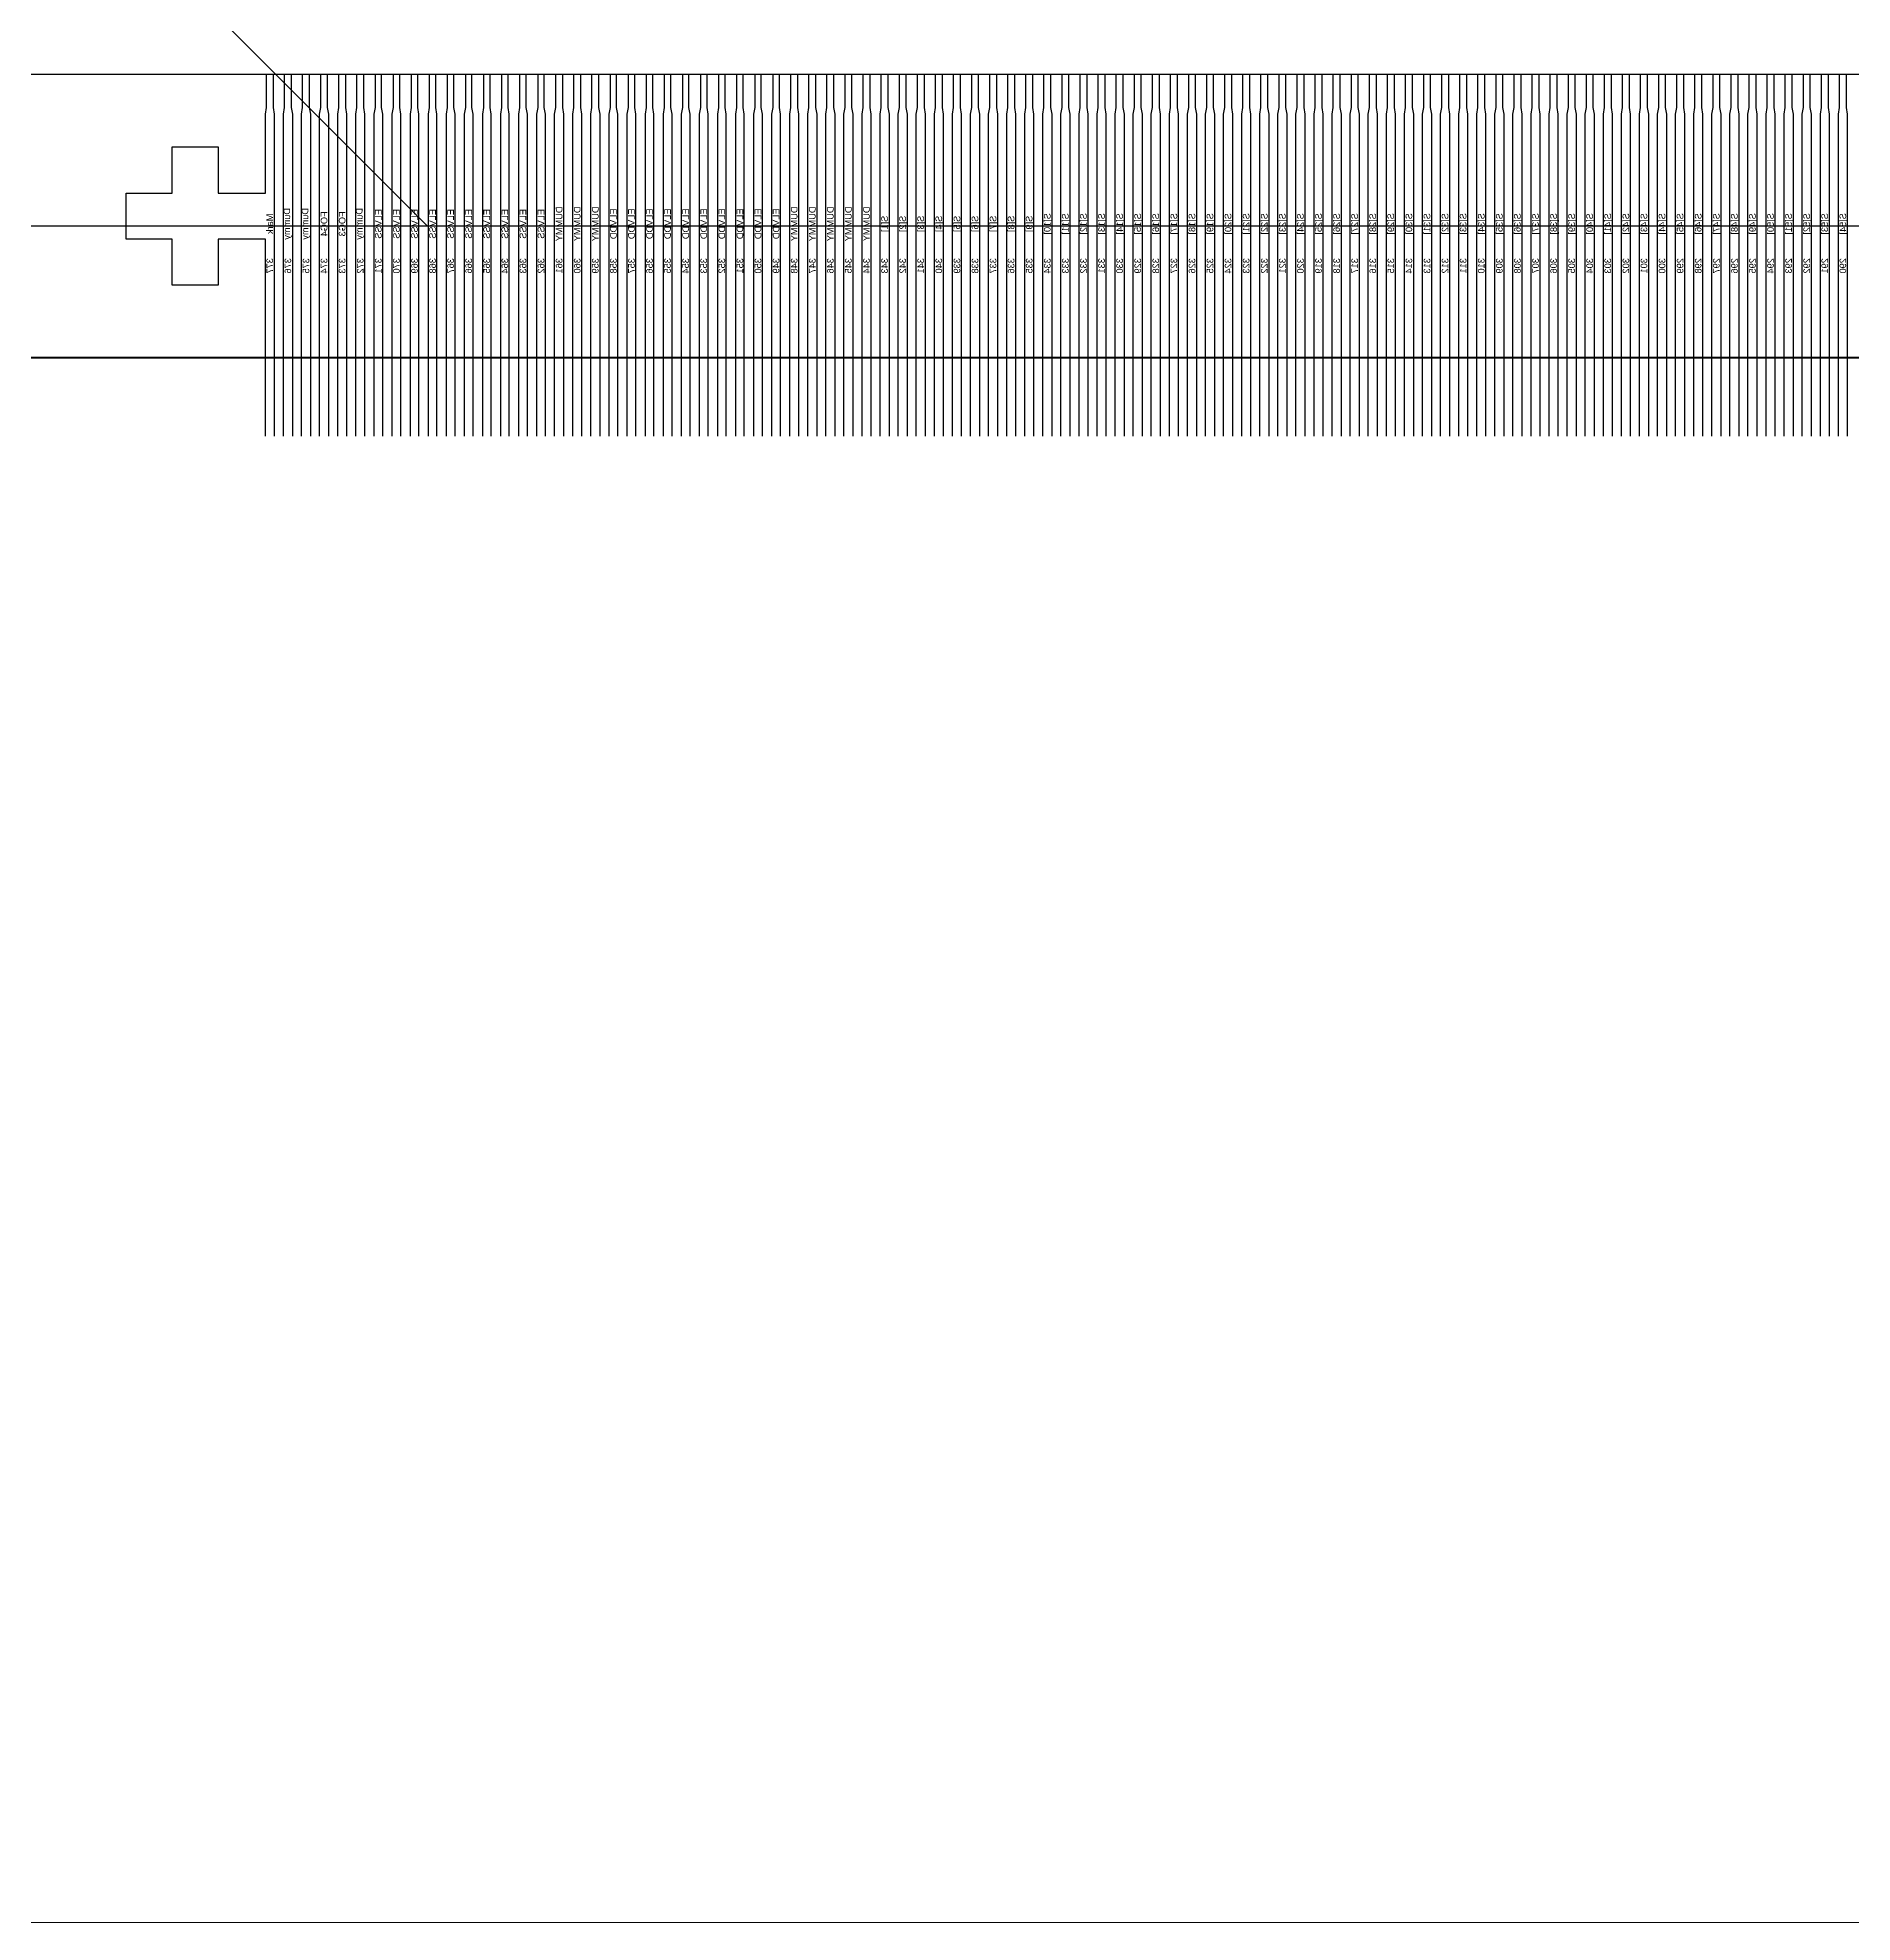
# Model space of a CAD drawing. Header units: millimetres. Extents: x 1773 to 2105, y 395 to 649.
# Drawn here: x 1946.105 to 1948.864, y 509.753 to 512.619 of the extents above; entities that cross this region are included whole.
import ezdxf
from ezdxf.enums import TextEntityAlignment as Align

# ---------------------------------------------------------------- set-up
doc = ezdxf.new("R2010")
doc.units = ezdxf.units.MM
for name, color, linetype in [('01 Copper', 3, 'Continuous'), ('06 Cutline', 4, 'Continuous'), ('13 OL no.', 190, 'Continuous'), ('14 OL name', 220, 'Continuous'), ('DST', 253, 'Continuous')]:
    doc.layers.add(name, color=color, linetype=linetype)
doc.layers.add('CG', color=3, linetype='Continuous', lineweight=20)
doc.layers.add('P_OLED.drawing', color=3, linetype='Continuous', lineweight=100)
doc.styles.add('MBC_Arial_Font', font='arial.ttf')

msp = doc.modelspace()

# ---------------------------------------------------------------- hatches: boundary and pattern name
at = {"layer": 'DST', "ltscale": 0.1}
h = msp.add_hatch(dxfattribs=at)
h.set_pattern_fill('ANSI37', color=256, style=0)
h.set_pattern_definition([(45, (59.7107, 15.058), (-2.245064, 2.245064), []), (135, (59.7107, 15.058), (-2.245064, -2.245064), [])])
h.paths.add_polyline_path([(1965.3206, 553.0235), (1937.9322, 553.0235), (1937.7377, 553.0216), (1937.548, 553.0158), (1937.3623, 553.0063), (1937.1803, 552.993), (1937.0021, 552.9761), (1936.8277, 552.9555), (1936.6569, 552.9314), (1936.4896, 552.9038), (1936.3259, 552.8728), (1936.1657, 552.8384), (1936.009, 552.8007), (1935.8555, 552.7597), (1935.7054, 552.7154), (1935.5585, 552.6681), (1935.4148, 552.6175), (1935.2742, 552.564), (1935.1366, 552.5074), (1935.0021, 552.4478), (1934.8704, 552.3854), (1934.7416, 552.32), (1934.6156, 552.2518), (1934.4924, 552.1809), (1934.3718, 552.1072), (1934.2538, 552.0308), (1934.1384, 551.9517), (1934.0255, 551.87), (1933.915, 551.7857), (1933.807, 551.6989), (1933.7012, 551.6096), (1933.5977, 551.5179), (1933.4965, 551.4237), (1933.3974, 551.3272), (1933.3004, 551.2282), (1933.2057, 551.127), (1933.1133, 551.0235), (1933.0234, 550.9176), (1932.9359, 550.8094), (1932.8509, 550.6987), (1932.7685, 550.5856), (1932.6886, 550.4699), (1932.6114, 550.3516), (1932.5369, 550.2307), (1932.4651, 550.1072), (1932.3961, 549.9808), (1932.3299, 549.8517), (1932.2666, 549.7197), (1932.2062, 549.5848), (1932.1488, 549.447), (1932.0944, 549.3061), (1932.0431, 549.1622), (1931.995, 549.0151), (1931.95, 548.8648), (1931.9083, 548.7113), (1931.8699, 548.5545), (1931.8349, 548.3944), (1931.8033, 548.2308), (1931.7752, 548.0638), (1931.7506, 547.8932), (1931.7297, 547.7192), (1931.7124, 547.5415), (1931.6989, 547.3601), (1931.6891, 547.175), (1931.6832, 546.9862), (1931.6812, 546.7925), (1931.6812, 518.2049), (1931.6832, 518.0573), (1931.6892, 517.9139), (1931.6989, 517.7733), (1931.7123, 517.6355), (1931.7293, 517.5005), (1931.7499, 517.3681), (1931.7738, 517.2382), (1931.801, 517.111), (1931.8315, 516.9862), (1931.865, 516.8638), (1931.9015, 516.7437), (1931.941, 516.6259), (1931.9833, 516.5104), (1932.0283, 516.397), (1932.0759, 516.2857), (1932.1261, 516.1765), (1932.1788, 516.0693), (1932.2338, 515.9641), (1932.2911, 515.8607), (1932.3506, 515.7592), (1932.4122, 515.6595), (1932.4758, 515.5615), (1932.5413, 515.4653), (1932.6087, 515.3707), (1932.6778, 515.2778), (1932.7485, 515.1864), (1932.8208, 515.0965), (1932.8945, 515.0082), (1932.9696, 514.9213), (1933.046, 514.8358), (1933.1235, 514.7516), (1933.2017, 514.6692), (1933.3418, 514.5273), (1933.4842, 514.3901), (1933.6294, 514.2573), (1933.7774, 514.1288), (1933.9285, 514.0048), (1934.0827, 513.8851), (1934.2402, 513.7699), (1934.4011, 513.659), (1934.5656, 513.5525), (1934.7337, 513.4503), (1934.9056, 513.3525), (1935.0814, 513.2591), (1935.2613, 513.1701), (1935.4455, 513.0855), (1935.6339, 513.0053), (1935.8269, 512.9295), (1936.0245, 512.8582), (1936.2269, 512.7913), (1936.4341, 512.7288), (1936.6464, 512.6708), (1936.8638, 512.6174), (1937.0865, 512.5684), (1937.3146, 512.5241), (1937.5482, 512.4842), (1937.7875, 512.449), (1938.0326, 512.4184), (1938.2836, 512.3925), (1938.5406, 512.3712), (1938.8038, 512.3546), (1939.0732, 512.3427), (1939.349, 512.3355), (1939.6321, 512.3331), (1963.6208, 512.3331), (1963.9039, 512.3355), (1964.1797, 512.3427), (1964.4491, 512.3546), (1964.7122, 512.3712), (1964.9692, 512.3925), (1965.2202, 512.4184), (1965.4653, 512.449), (1965.7046, 512.4842), (1965.9383, 512.5241), (1966.1664, 512.5684), (1966.3891, 512.6174), (1966.6065, 512.6708), (1966.8188, 512.7288), (1967.026, 512.7913), (1967.2284, 512.8582), (1967.426, 512.9295), (1967.6189, 513.0053), (1967.8074, 513.0855), (1967.9915, 513.1701), (1968.1714, 513.2591), (1968.3473, 513.3525), (1968.5192, 513.4503), (1968.6873, 513.5525), (1968.8517, 513.659), (1969.0126, 513.7699), (1969.1701, 513.8851), (1969.3243, 514.0048), (1969.4754, 514.1288), (1969.6235, 514.2573), (1969.7687, 514.3901), (1969.911, 514.5273), (1970.0511, 514.6692), (1970.1293, 514.7516), (1970.2069, 514.8358), (1970.2832, 514.9213), (1970.3583, 515.0082), (1970.4321, 515.0965), (1970.5043, 515.1864), (1970.5751, 515.2778), (1970.6442, 515.3707), (1970.7115, 515.4653), (1970.777, 515.5615), (1970.8407, 515.6595), (1970.9023, 515.7592), (1970.9618, 515.8607), (1971.0191, 515.9641), (1971.0741, 516.0693), (1971.1267, 516.1765), (1971.1769, 516.2857), (1971.2246, 516.397), (1971.2696, 516.5104), (1971.3119, 516.6259), (1971.3513, 516.7437), (1971.3879, 516.8638), (1971.4214, 516.9862), (1971.4518, 517.111), (1971.4791, 517.2382), (1971.503, 517.3681), (1971.5235, 517.5005), (1971.5406, 517.6355), (1971.554, 517.7733), (1971.5637, 517.9139), (1971.5696, 518.0573), (1971.5716, 518.2049), (1971.5716, 546.7925), (1971.5696, 546.9862), (1971.5637, 547.175), (1971.554, 547.3601), (1971.5404, 547.5415), (1971.5232, 547.7192), (1971.5022, 547.8932), (1971.4777, 548.0638), (1971.4496, 548.2308), (1971.418, 548.3944), (1971.3829, 548.5545), (1971.3446, 548.7113), (1971.3029, 548.8648), (1971.2579, 549.0151), (1971.2098, 549.1622), (1971.1585, 549.3061), (1971.1041, 549.447), (1971.0467, 549.5848), (1970.9863, 549.7197), (1970.923, 549.8517), (1970.8568, 549.9808), (1970.7878, 550.1072), (1970.716, 550.2307), (1970.6414, 550.3516), (1970.5642, 550.4699), (1970.4844, 550.5856), (1970.4019, 550.6987), (1970.317, 550.8094), (1970.2295, 550.9176), (1970.1395, 551.0235), (1970.0472, 551.127), (1969.9525, 551.2282), (1969.8555, 551.3272), (1969.7564, 551.4237), (1969.6552, 551.5179), (1969.5517, 551.6096), (1969.4459, 551.6989), (1969.3378, 551.7857), (1969.2274, 551.87), (1969.1144, 551.9517), (1968.999, 552.0308), (1968.8811, 552.1072), (1968.7605, 552.1809), (1968.6372, 552.2518), (1968.5112, 552.32), (1968.3825, 552.3854), (1968.2508, 552.4478), (1968.1162, 552.5074), (1967.9787, 552.564), (1967.8381, 552.6175), (1967.6944, 552.6681), (1967.5475, 552.7154), (1967.3973, 552.7597), (1967.2439, 552.8007), (1967.0871, 552.8384), (1966.9269, 552.8728), (1966.7632, 552.9038), (1966.596, 552.9314), (1966.4252, 552.9555), (1966.2507, 552.9761), (1966.0726, 552.993), (1965.8906, 553.0063), (1965.7048, 553.0158), (1965.5152, 553.0216)])

# ---------------------------------------------------------------- linework, layer by layer
at = {"layer": '01 Copper', "color": 1}
for points in [[(1946.4515, 512.0131), (1946.4515, 512.3131), (1946.3797, 512.3131), (1946.3797, 512.2431), (1946.3097, 512.2431), (1946.3097, 512.3131), (1946.2397, 512.3131), (1946.2397, 512.3831), (1946.3097, 512.3831), (1946.3097, 512.4531), (1946.3797, 512.4531), (1946.3797, 512.3831), (1946.4515, 512.3831), (1946.4515, 512.5031), (1946.4532, 512.5131), (1946.4532, 512.5631)], [(1946.4632, 512.5631), (1946.4632, 512.5131), (1946.465, 512.5031), (1946.465, 512.0131)], [(1946.479, 512.0131), (1946.479, 512.5031), (1946.4807, 512.5131), (1946.4807, 512.5631)], [(1946.4907, 512.5631), (1946.4907, 512.5131), (1946.4925, 512.5031), (1946.4925, 512.0131)], [(1946.5065, 512.0131), (1946.5065, 512.5031), (1946.5082, 512.5131), (1946.5082, 512.5631)], [(1946.5182, 512.5631), (1946.5182, 512.5131), (1946.52, 512.5031), (1946.52, 512.0131)], [(1946.5889, 512.0131), (1946.5889, 512.5031), (1946.5907, 512.5131), (1946.5907, 512.5631)], [(1946.6007, 512.5631), (1946.6007, 512.5131), (1946.6024, 512.5031), (1946.6024, 512.0131)], [(1946.8913, 512.0131), (1946.8913, 512.5031), (1946.8931, 512.5131), (1946.8931, 512.5631)], [(1946.9031, 512.5631), (1946.9031, 512.5131), (1946.9048, 512.5031), (1946.9048, 512.0131)], [(1946.9188, 512.0131), (1946.9188, 512.5031), (1946.9206, 512.5131), (1946.9206, 512.5631)], [(1946.9306, 512.5631), (1946.9306, 512.5131), (1946.9323, 512.5031), (1946.9323, 512.0131)], [(1946.9463, 512.0131), (1946.9463, 512.5031), (1946.9481, 512.5131), (1946.9481, 512.5631)], [(1946.9581, 512.5631), (1946.9581, 512.5131), (1946.9598, 512.5031), (1946.9598, 512.0131)], [(1947.2487, 512.0131), (1947.2487, 512.5031), (1947.2505, 512.5131), (1947.2505, 512.5631)], [(1947.2605, 512.5631), (1947.2605, 512.5131), (1947.2622, 512.5031), (1947.2622, 512.0131)], [(1947.2762, 512.0131), (1947.2762, 512.5031), (1947.278, 512.5131), (1947.278, 512.5631)], [(1947.288, 512.5631), (1947.288, 512.5131), (1947.2897, 512.5031), (1947.2897, 512.0131)], [(1947.3037, 512.0131), (1947.3037, 512.5031), (1947.3054, 512.5131), (1947.3054, 512.5631)], [(1947.3154, 512.5631), (1947.3154, 512.5131), (1947.3172, 512.5031), (1947.3172, 512.0131)], [(1947.3312, 512.0131), (1947.3312, 512.5031), (1947.3329, 512.5131), (1947.3329, 512.5631)], [(1947.3429, 512.5631), (1947.3429, 512.5131), (1947.3447, 512.5031), (1947.3447, 512.0131)], [(1947.3587, 512.0131), (1947.3587, 512.5031), (1947.3604, 512.5131), (1947.3604, 512.5631)], [(1947.3704, 512.5631), (1947.3704, 512.5131), (1947.3722, 512.5031), (1947.3722, 512.0131)]]:
    msp.add_lwpolyline(points, dxfattribs=at)
at = {"layer": '01 Copper', "color": 4}
for points in [[(1946.534, 512.0131), (1946.534, 512.5031), (1946.5357, 512.5131), (1946.5357, 512.5631)], [(1946.5457, 512.5631), (1946.5457, 512.5131), (1946.5475, 512.5031), (1946.5475, 512.0131)], [(1946.6182, 512.5631), (1946.6182, 512.5131), (1946.6164, 512.5031), (1946.6164, 512.0131)], [(1946.6299, 512.0131), (1946.6299, 512.5031), (1946.6282, 512.5131), (1946.6282, 512.5631)], [(1946.6457, 512.5631), (1946.6457, 512.5131), (1946.6439, 512.5031), (1946.6439, 512.0131)], [(1946.6574, 512.0131), (1946.6574, 512.5031), (1946.6557, 512.5131), (1946.6557, 512.5631)], [(1946.6732, 512.5631), (1946.6732, 512.5131), (1946.6714, 512.5031), (1946.6714, 512.0131)], [(1946.6849, 512.0131), (1946.6849, 512.5031), (1946.6832, 512.5131), (1946.6832, 512.5631)], [(1946.7007, 512.5631), (1946.7007, 512.5131), (1946.6989, 512.5031), (1946.6989, 512.0131)], [(1946.7124, 512.0131), (1946.7124, 512.5031), (1946.7107, 512.5131), (1946.7107, 512.5631)], [(1946.7281, 512.5631), (1946.7281, 512.5131), (1946.7264, 512.5031), (1946.7264, 512.0131)], [(1946.7399, 512.0131), (1946.7399, 512.5031), (1946.7381, 512.5131), (1946.7381, 512.5631)], [(1946.7556, 512.5631), (1946.7556, 512.5131), (1946.7539, 512.5031), (1946.7539, 512.0131)], [(1946.7674, 512.0131), (1946.7674, 512.5031), (1946.7656, 512.5131), (1946.7656, 512.5631)], [(1946.7831, 512.5631), (1946.7831, 512.5131), (1946.7814, 512.5031), (1946.7814, 512.0131)], [(1946.7949, 512.0131), (1946.7949, 512.5031), (1946.7931, 512.5131), (1946.7931, 512.5631)], [(1946.8106, 512.5631), (1946.8106, 512.5131), (1946.8089, 512.5031), (1946.8089, 512.0131)], [(1946.8224, 512.0131), (1946.8224, 512.5031), (1946.8206, 512.5131), (1946.8206, 512.5631)], [(1946.8381, 512.5631), (1946.8381, 512.5131), (1946.8364, 512.5031), (1946.8364, 512.0131)], [(1946.8499, 512.0131), (1946.8499, 512.5031), (1946.8481, 512.5131), (1946.8481, 512.5631)], [(1946.8656, 512.5631), (1946.8656, 512.5131), (1946.8638, 512.5031), (1946.8638, 512.0131)], [(1946.8773, 512.0131), (1946.8773, 512.5031), (1946.8756, 512.5131), (1946.8756, 512.5631)], [(1946.9756, 512.5631), (1946.9756, 512.5131), (1946.9738, 512.5031), (1946.9738, 512.0131)], [(1946.9873, 512.0131), (1946.9873, 512.5031), (1946.9856, 512.5131), (1946.9856, 512.5631)], [(1947.0031, 512.5631), (1947.0031, 512.5131), (1947.0013, 512.5031), (1947.0013, 512.0131)], [(1947.0148, 512.0131), (1947.0148, 512.5031), (1947.0131, 512.5131), (1947.0131, 512.5631)], [(1947.0305, 512.5631), (1947.0305, 512.5131), (1947.0288, 512.5031), (1947.0288, 512.0131)], [(1947.0423, 512.0131), (1947.0423, 512.5031), (1947.0405, 512.5131), (1947.0405, 512.5631)], [(1947.058, 512.5631), (1947.058, 512.5131), (1947.0563, 512.5031), (1947.0563, 512.0131)], [(1947.0698, 512.0131), (1947.0698, 512.5031), (1947.068, 512.5131), (1947.068, 512.5631)], [(1947.0855, 512.5631), (1947.0855, 512.5131), (1947.0838, 512.5031), (1947.0838, 512.0131)], [(1947.0973, 512.0131), (1947.0973, 512.5031), (1947.0955, 512.5131), (1947.0955, 512.5631)], [(1947.113, 512.5631), (1947.113, 512.5131), (1947.1113, 512.5031), (1947.1113, 512.0131)], [(1947.1248, 512.0131), (1947.1248, 512.5031), (1947.123, 512.5131), (1947.123, 512.5631)], [(1947.1405, 512.5631), (1947.1405, 512.5131), (1947.1388, 512.5031), (1947.1388, 512.0131)], [(1947.1523, 512.0131), (1947.1523, 512.5031), (1947.1505, 512.5131), (1947.1505, 512.5631)], [(1947.168, 512.5631), (1947.168, 512.5131), (1947.1662, 512.5031), (1947.1662, 512.0131)], [(1947.1797, 512.0131), (1947.1797, 512.5031), (1947.178, 512.5131), (1947.178, 512.5631)], [(1947.1955, 512.5631), (1947.1955, 512.5131), (1947.1937, 512.5031), (1947.1937, 512.0131)], [(1947.2072, 512.0131), (1947.2072, 512.5031), (1947.2055, 512.5131), (1947.2055, 512.5631)], [(1947.223, 512.5631), (1947.223, 512.5131), (1947.2212, 512.5031), (1947.2212, 512.0131)], [(1947.2347, 512.0131), (1947.2347, 512.5031), (1947.233, 512.5131), (1947.233, 512.5631)]]:
    msp.add_lwpolyline(points, dxfattribs=at)
at = {"layer": '01 Copper', "color": 141, "true_color": 0xadddf7}
for points in [[(1946.5615, 512.0131), (1946.5615, 512.5031), (1946.5632, 512.5131), (1946.5632, 512.5631)], [(1946.5732, 512.5631), (1946.5732, 512.5131), (1946.575, 512.5031), (1946.575, 512.0131)]]:
    msp.add_lwpolyline(points, dxfattribs=at)
at = {"layer": '01 Copper'}
for points in [[(1947.3862, 512.0131), (1947.3862, 512.5031), (1947.3879, 512.5131), (1947.3879, 512.5631)], [(1947.3979, 512.5631), (1947.3979, 512.5131), (1947.3997, 512.5031), (1947.3997, 512.0131)], [(1947.4137, 512.0131), (1947.4137, 512.5031), (1947.4154, 512.5131), (1947.4154, 512.5631)], [(1947.4254, 512.5631), (1947.4254, 512.5131), (1947.4272, 512.5031), (1947.4272, 512.0131)], [(1947.4411, 512.0131), (1947.4411, 512.5031), (1947.4429, 512.5131), (1947.4429, 512.5631)], [(1947.4529, 512.5631), (1947.4529, 512.5131), (1947.4546, 512.5031), (1947.4546, 512.0131)], [(1947.4686, 512.0131), (1947.4686, 512.5031), (1947.4704, 512.5131), (1947.4704, 512.5631)], [(1947.4804, 512.5631), (1947.4804, 512.5131), (1947.4821, 512.5031), (1947.4821, 512.0131)], [(1947.4961, 512.0131), (1947.4961, 512.5031), (1947.4979, 512.5131), (1947.4979, 512.5631)], [(1947.5079, 512.5631), (1947.5079, 512.5131), (1947.5096, 512.5031), (1947.5096, 512.0131)], [(1947.5236, 512.0131), (1947.5236, 512.5031), (1947.5254, 512.5131), (1947.5254, 512.5631)], [(1947.5354, 512.5631), (1947.5354, 512.5131), (1947.5371, 512.5031), (1947.5371, 512.0131)], [(1947.5511, 512.0131), (1947.5511, 512.5031), (1947.5529, 512.5131), (1947.5529, 512.5631)], [(1947.5629, 512.5631), (1947.5629, 512.5131), (1947.5646, 512.5031), (1947.5646, 512.0131)], [(1947.5786, 512.0131), (1947.5786, 512.5031), (1947.5803, 512.5131), (1947.5803, 512.5631)], [(1947.5903, 512.5631), (1947.5903, 512.5131), (1947.5921, 512.5031), (1947.5921, 512.0131)], [(1947.6061, 512.0131), (1947.6061, 512.5031), (1947.6078, 512.5131), (1947.6078, 512.5631)], [(1947.6178, 512.5631), (1947.6178, 512.5131), (1947.6196, 512.5031), (1947.6196, 512.0131)], [(1947.6336, 512.0131), (1947.6336, 512.5031), (1947.6353, 512.5131), (1947.6353, 512.5631)], [(1947.6453, 512.5631), (1947.6453, 512.5131), (1947.6471, 512.5031), (1947.6471, 512.0131)], [(1947.6611, 512.0131), (1947.6611, 512.5031), (1947.6628, 512.5131), (1947.6628, 512.5631)], [(1947.6728, 512.5631), (1947.6728, 512.5131), (1947.6746, 512.5031), (1947.6746, 512.0131)], [(1947.6886, 512.0131), (1947.6886, 512.5031), (1947.6903, 512.5131), (1947.6903, 512.5631)], [(1947.7003, 512.5631), (1947.7003, 512.5131), (1947.7021, 512.5031), (1947.7021, 512.0131)], [(1947.7161, 512.0131), (1947.7161, 512.5031), (1947.7178, 512.5131), (1947.7178, 512.5631)], [(1947.7278, 512.5631), (1947.7278, 512.5131), (1947.7296, 512.5031), (1947.7296, 512.0131)], [(1947.7435, 512.0131), (1947.7435, 512.5031), (1947.7453, 512.5131), (1947.7453, 512.5631)], [(1947.7553, 512.5631), (1947.7553, 512.5131), (1947.757, 512.5031), (1947.757, 512.0131)], [(1947.771, 512.0131), (1947.771, 512.5031), (1947.7728, 512.5131), (1947.7728, 512.5631)], [(1947.7828, 512.5631), (1947.7828, 512.5131), (1947.7845, 512.5031), (1947.7845, 512.0131)], [(1947.7985, 512.0131), (1947.7985, 512.5031), (1947.8003, 512.5131), (1947.8003, 512.5631)], [(1947.8103, 512.5631), (1947.8103, 512.5131), (1947.812, 512.5031), (1947.812, 512.0131)], [(1947.826, 512.0131), (1947.826, 512.5031), (1947.8278, 512.5131), (1947.8278, 512.5631)], [(1947.8378, 512.5631), (1947.8378, 512.5131), (1947.8395, 512.5031), (1947.8395, 512.0131)], [(1947.8535, 512.0131), (1947.8535, 512.5031), (1947.8553, 512.5131), (1947.8553, 512.5631)], [(1947.8653, 512.5631), (1947.8653, 512.5131), (1947.867, 512.5031), (1947.867, 512.0131)], [(1947.881, 512.0131), (1947.881, 512.5031), (1947.8827, 512.5131), (1947.8827, 512.5631)], [(1947.8927, 512.5631), (1947.8927, 512.5131), (1947.8945, 512.5031), (1947.8945, 512.0131)], [(1947.9085, 512.0131), (1947.9085, 512.5031), (1947.9102, 512.5131), (1947.9102, 512.5631)], [(1947.9202, 512.5631), (1947.9202, 512.5131), (1947.922, 512.5031), (1947.922, 512.0131)], [(1947.936, 512.0131), (1947.936, 512.5031), (1947.9377, 512.5131), (1947.9377, 512.5631)], [(1947.9477, 512.5631), (1947.9477, 512.5131), (1947.9495, 512.5031), (1947.9495, 512.0131)], [(1947.9635, 512.0131), (1947.9635, 512.5031), (1947.9652, 512.5131), (1947.9652, 512.5631)], [(1947.9752, 512.5631), (1947.9752, 512.5131), (1947.977, 512.5031), (1947.977, 512.0131)], [(1947.991, 512.0131), (1947.991, 512.5031), (1947.9927, 512.5131), (1947.9927, 512.5631)], [(1948.0027, 512.5631), (1948.0027, 512.5131), (1948.0045, 512.5031), (1948.0045, 512.0131)], [(1948.0184, 512.0131), (1948.0184, 512.5031), (1948.0202, 512.5131), (1948.0202, 512.5631)], [(1948.0302, 512.5631), (1948.0302, 512.5131), (1948.0319, 512.5031), (1948.0319, 512.0131)], [(1948.0459, 512.0131), (1948.0459, 512.5031), (1948.0477, 512.5131), (1948.0477, 512.5631)], [(1948.0577, 512.5631), (1948.0577, 512.5131), (1948.0594, 512.5031), (1948.0594, 512.0131)], [(1948.0734, 512.0131), (1948.0734, 512.5031), (1948.0752, 512.5131), (1948.0752, 512.5631)], [(1948.0852, 512.5631), (1948.0852, 512.5131), (1948.0869, 512.5031), (1948.0869, 512.0131)], [(1948.1009, 512.0131), (1948.1009, 512.5031), (1948.1027, 512.5131), (1948.1027, 512.5631)], [(1948.1127, 512.5631), (1948.1127, 512.5131), (1948.1144, 512.5031), (1948.1144, 512.0131)], [(1948.1284, 512.0131), (1948.1284, 512.5031), (1948.1302, 512.5131), (1948.1302, 512.5631)], [(1948.1402, 512.5631), (1948.1402, 512.5131), (1948.1419, 512.5031), (1948.1419, 512.0131)], [(1948.1559, 512.0131), (1948.1559, 512.5031), (1948.1576, 512.5131), (1948.1576, 512.5631)], [(1948.1676, 512.5631), (1948.1676, 512.5131), (1948.1694, 512.5031), (1948.1694, 512.0131)], [(1948.1834, 512.0131), (1948.1834, 512.5031), (1948.1851, 512.5131), (1948.1851, 512.5631)], [(1948.1951, 512.5631), (1948.1951, 512.5131), (1948.1969, 512.5031), (1948.1969, 512.0131)], [(1948.2109, 512.0131), (1948.2109, 512.5031), (1948.2126, 512.5131), (1948.2126, 512.5631)], [(1948.2226, 512.5631), (1948.2226, 512.5131), (1948.2244, 512.5031), (1948.2244, 512.0131)], [(1948.2384, 512.0131), (1948.2384, 512.5031), (1948.2401, 512.5131), (1948.2401, 512.5631)], [(1948.2501, 512.5631), (1948.2501, 512.5131), (1948.2519, 512.5031), (1948.2519, 512.0131)], [(1948.2659, 512.0131), (1948.2659, 512.5031), (1948.2676, 512.5131), (1948.2676, 512.5631)], [(1948.2776, 512.5631), (1948.2776, 512.5131), (1948.2794, 512.5031), (1948.2794, 512.0131)], [(1948.2933, 512.0131), (1948.2933, 512.5031), (1948.2951, 512.5131), (1948.2951, 512.5631)], [(1948.3051, 512.5631), (1948.3051, 512.5131), (1948.3068, 512.5031), (1948.3068, 512.0131)], [(1948.3208, 512.0131), (1948.3208, 512.5031), (1948.3226, 512.5131), (1948.3226, 512.5631)], [(1948.3326, 512.5631), (1948.3326, 512.5131), (1948.3343, 512.5031), (1948.3343, 512.0131)], [(1948.3483, 512.0131), (1948.3483, 512.5031), (1948.3501, 512.5131), (1948.3501, 512.5631)], [(1948.3601, 512.5631), (1948.3601, 512.5131), (1948.3618, 512.5031), (1948.3618, 512.0131)], [(1948.3758, 512.0131), (1948.3758, 512.5031), (1948.3776, 512.5131), (1948.3776, 512.5631)], [(1948.3876, 512.5631), (1948.3876, 512.5131), (1948.3893, 512.5031), (1948.3893, 512.0131)], [(1948.4033, 512.0131), (1948.4033, 512.5031), (1948.4051, 512.5131), (1948.4051, 512.5631)], [(1948.4151, 512.5631), (1948.4151, 512.5131), (1948.4168, 512.5031), (1948.4168, 512.0131)], [(1948.4308, 512.0131), (1948.4308, 512.5031), (1948.4326, 512.5131), (1948.4326, 512.5631)], [(1948.4426, 512.5631), (1948.4426, 512.5131), (1948.4443, 512.5031), (1948.4443, 512.0131)], [(1948.4583, 512.0131), (1948.4583, 512.5031), (1948.46, 512.5131), (1948.46, 512.5631)], [(1948.47, 512.5631), (1948.47, 512.5131), (1948.4718, 512.5031), (1948.4718, 512.0131)], [(1948.4858, 512.0131), (1948.4858, 512.5031), (1948.4875, 512.5131), (1948.4875, 512.5631)], [(1948.4975, 512.5631), (1948.4975, 512.5131), (1948.4993, 512.5031), (1948.4993, 512.0131)], [(1948.5133, 512.0131), (1948.5133, 512.5031), (1948.515, 512.5131), (1948.515, 512.5631)], [(1948.525, 512.5631), (1948.525, 512.5131), (1948.5268, 512.5031), (1948.5268, 512.0131)], [(1948.5408, 512.0131), (1948.5408, 512.5031), (1948.5425, 512.5131), (1948.5425, 512.5631)], [(1948.5525, 512.5631), (1948.5525, 512.5131), (1948.5543, 512.5031), (1948.5543, 512.0131)], [(1948.5683, 512.0131), (1948.5683, 512.5031), (1948.57, 512.5131), (1948.57, 512.5631)], [(1948.58, 512.5631), (1948.58, 512.5131), (1948.5818, 512.5031), (1948.5818, 512.0131)], [(1948.5957, 512.0131), (1948.5957, 512.5031), (1948.5975, 512.5131), (1948.5975, 512.5631)], [(1948.6075, 512.5631), (1948.6075, 512.5131), (1948.6092, 512.5031), (1948.6092, 512.0131)], [(1948.6232, 512.0131), (1948.6232, 512.5031), (1948.625, 512.5131), (1948.625, 512.5631)], [(1948.635, 512.5631), (1948.635, 512.5131), (1948.6367, 512.5031), (1948.6367, 512.0131)], [(1948.6507, 512.0131), (1948.6507, 512.5031), (1948.6525, 512.5131), (1948.6525, 512.5631)], [(1948.6625, 512.5631), (1948.6625, 512.5131), (1948.6642, 512.5031), (1948.6642, 512.0131)], [(1948.6782, 512.0131), (1948.6782, 512.5031), (1948.68, 512.5131), (1948.68, 512.5631)], [(1948.69, 512.5631), (1948.69, 512.5131), (1948.6917, 512.5031), (1948.6917, 512.0131)], [(1948.7057, 512.0131), (1948.7057, 512.5031), (1948.7075, 512.5131), (1948.7075, 512.5631)], [(1948.7175, 512.5631), (1948.7175, 512.5131), (1948.7192, 512.5031), (1948.7192, 512.0131)], [(1948.7332, 512.0131), (1948.7332, 512.5031), (1948.7349, 512.5131), (1948.7349, 512.5631)], [(1948.7449, 512.5631), (1948.7449, 512.5131), (1948.7467, 512.5031), (1948.7467, 512.0131)], [(1948.7607, 512.0131), (1948.7607, 512.5031), (1948.7624, 512.5131), (1948.7624, 512.5631)], [(1948.7724, 512.5631), (1948.7724, 512.5131), (1948.7742, 512.5031), (1948.7742, 512.0131)], [(1948.7882, 512.0131), (1948.7882, 512.5031), (1948.7899, 512.5131), (1948.7899, 512.5631)], [(1948.7999, 512.5631), (1948.7999, 512.5131), (1948.8017, 512.5031), (1948.8017, 512.0131)], [(1948.8157, 512.0131), (1948.8157, 512.5031), (1948.8174, 512.5131), (1948.8174, 512.5631)], [(1948.8274, 512.5631), (1948.8274, 512.5131), (1948.8292, 512.5031), (1948.8292, 512.0131)], [(1948.8432, 512.0131), (1948.8432, 512.5031), (1948.8449, 512.5131), (1948.8449, 512.5631)], [(1948.8549, 512.5631), (1948.8549, 512.5131), (1948.8567, 512.5031), (1948.8567, 512.0131)]]:
    msp.add_lwpolyline(points, dxfattribs=at)
at = {"layer": '06 Cutline', "color": 4, "linetype": 'Continuous'}
msp.add_lwpolyline([(1957.4264, 512.5631), (1945.8264, 512.5631), (1945.762, 512.5525), (1945.7075, 512.5239), (1945.6646, 512.4806), (1945.6367, 512.4265), (1945.6264, 512.3631), (1945.6264, 512.0461), (1945.6308, 512.0028), (1945.6439, 511.9625), (1945.6656, 511.9251), (1945.6894, 511.9002), (1945.718, 511.8795), (1945.7514, 511.8635), (1945.8047, 511.8341), (1945.8437, 511.7936), (1945.8679, 511.745), (1945.8764, 511.6888), (1945.8764, 510.8979)], dxfattribs=at)
at = {"layer": 'CG', "color": 3, "linetype": 'Continuous'}
msp.add_lwpolyline([(1973.6714, 517.7033, -0.414214), (1965.7214, 509.7533), (1937.5314, 509.7533, -0.414214), (1929.5814, 517.7033), (1929.5814, 547.1933, -0.414214), (1937.5314, 555.1433), (1965.7214, 555.1433, -0.414214), (1973.6714, 547.1933)], format="xyb", close=True, dxfattribs=at)
at = {"layer": 'DST', "ltscale": 0.1}
msp.add_lwpolyline([(1939.6321, 512.3331), (1963.6208, 512.3331)], dxfattribs=at)
at = {"layer": 'P_OLED.drawing', "color": 3, "linetype": 'Continuous', "lineweight": 100}
msp.add_lwpolyline([(1939.6312, 512.1331), (1963.6216, 512.1331)], dxfattribs=at)

# ---------------------------------------------------------------- texts
at = {"layer": '13 OL no.', "style": 'MBC_Arial_Font', "text_generation_flag": 4}
for s, p in [('377', (1946.4582, 512.2724)), ('376', (1946.4857, 512.2724)), ('375', (1946.5132, 512.2724)), ('374', (1946.5407, 512.2724)), ('373', (1946.5682, 512.2724)), ('372', (1946.5957, 512.2724)), ('371', (1946.6232, 512.2724)), ('370', (1946.6507, 512.2724)), ('369', (1946.6782, 512.2724)), ('368', (1946.7057, 512.2724)), ('367', (1946.7331, 512.2724)), ('366', (1946.7606, 512.2724)), ('365', (1946.7881, 512.2724)), ('364', (1946.8156, 512.2724)), ('363', (1946.8431, 512.2724)), ('362', (1946.8706, 512.2724)), ('361', (1946.8981, 512.2724)), ('360', (1946.9256, 512.2724)), ('359', (1946.9531, 512.2724)), ('358', (1946.9806, 512.2724)), ('357', (1947.0081, 512.2724)), ('356', (1947.0355, 512.2724)), ('355', (1947.063, 512.2724)), ('354', (1947.0905, 512.2724)), ('353', (1947.118, 512.2724)), ('352', (1947.1455, 512.2724)), ('351', (1947.173, 512.2724)), ('350', (1947.2005, 512.2724)), ('349', (1947.228, 512.2724)), ('348', (1947.2555, 512.2724)), ('347', (1947.283, 512.2724)), ('346', (1947.3104, 512.2724)), ('345', (1947.3379, 512.2724)), ('344', (1947.3654, 512.2724)), ('343', (1947.3929, 512.2724)), ('342', (1947.4204, 512.2724)), ('341', (1947.4479, 512.2724)), ('340', (1947.4754, 512.2724)), ('339', (1947.5029, 512.2724)), ('338', (1947.5304, 512.2724)), ('337', (1947.5579, 512.2724)), ('336', (1947.5853, 512.2724)), ('335', (1947.6128, 512.2724)), ('334', (1947.6403, 512.2724)), ('333', (1947.6678, 512.2724)), ('332', (1947.6953, 512.2724)), ('331', (1947.7228, 512.2724)), ('330', (1947.7503, 512.2724)), ('329', (1947.7778, 512.2724)), ('328', (1947.8053, 512.2724)), ('327', (1947.8328, 512.2724)), ('326', (1947.8603, 512.2724)), ('325', (1947.8877, 512.2724)), ('324', (1947.9152, 512.2724)), ('323', (1947.9427, 512.2724)), ('322', (1947.9702, 512.2724)), ('321', (1947.9977, 512.2724)), ('320', (1948.0252, 512.2724)), ('319', (1948.0527, 512.2724)), ('318', (1948.0802, 512.2724)), ('317', (1948.1077, 512.2724)), ('316', (1948.1352, 512.2724)), ('315', (1948.1626, 512.2724)), ('314', (1948.1901, 512.2724)), ('313', (1948.2176, 512.2724)), ('312', (1948.2451, 512.2724)), ('311', (1948.2726, 512.2724)), ('310', (1948.3001, 512.2724)), ('309', (1948.3276, 512.2724)), ('308', (1948.3551, 512.2724)), ('307', (1948.3826, 512.2724)), ('306', (1948.4101, 512.2724)), ('305', (1948.4376, 512.2724)), ('304', (1948.465, 512.2724)), ('303', (1948.4925, 512.2724)), ('302', (1948.52, 512.2724)), ('301', (1948.5475, 512.2724)), ('300', (1948.575, 512.2724)), ('299', (1948.6025, 512.2724)), ('298', (1948.63, 512.2724)), ('297', (1948.6575, 512.2724)), ('296', (1948.685, 512.2724)), ('295', (1948.7125, 512.2724)), ('294', (1948.7399, 512.2724)), ('293', (1948.7674, 512.2724)), ('292', (1948.7949, 512.2724)), ('291', (1948.8224, 512.2724)), ('290', (1948.8499, 512.2724))]:
    msp.add_text(s, height=0.01, rotation=270, dxfattribs=at).set_placement(p, align=Align.MIDDLE_CENTER)
at = {"layer": '13 OL no.', "color": 190, "style": 'MBC_Arial_Font', "text_generation_flag": 4}
for s, p in [('377', (1946.4582, 512.2724)), ('376', (1946.4857, 512.2724)), ('375', (1946.5132, 512.2724)), ('374', (1946.5407, 512.2724)), ('373', (1946.5682, 512.2724))]:
    msp.add_text(s, height=0.01, rotation=270, dxfattribs=at).set_placement(p, align=Align.MIDDLE_CENTER)
at = {"layer": '14 OL name', "style": 'MBC_Arial_Font', "text_generation_flag": 4}
for s, p in [('Mark', (1946.4582, 512.3362)), ('Dummy', (1946.4842, 512.3362)), ('Dummy', (1946.5117, 512.3362)), ('FOG4', (1946.5407, 512.3362)), ('FOG3', (1946.5682, 512.3362)), ('Dummy', (1946.5942, 512.3362)), ('ELVSS', (1946.6232, 512.3362)), ('ELVSS', (1946.6507, 512.3362)), ('ELVSS', (1946.6782, 512.3362)), ('ELVSS', (1946.7057, 512.3362)), ('ELVSS', (1946.7331, 512.3362)), ('ELVSS', (1946.7606, 512.3362)), ('ELVSS', (1946.7881, 512.3362)), ('ELVSS', (1946.8156, 512.3362)), ('ELVSS', (1946.8431, 512.3362)), ('ELVSS', (1946.8706, 512.3362)), ('DUMMY', (1946.8981, 512.3362)), ('DUMMY', (1946.9256, 512.3362)), ('DUMMY', (1946.9531, 512.3362)), ('ELVDD', (1946.9806, 512.3362)), ('ELVDD', (1947.0081, 512.3362)), ('ELVDD', (1947.0355, 512.3362)), ('ELVDD', (1947.063, 512.3362)), ('ELVDD', (1947.0905, 512.3362)), ('ELVDD', (1947.118, 512.3362)), ('ELVDD', (1947.1455, 512.3362)), ('ELVDD', (1947.173, 512.3362)), ('ELVDD', (1947.2005, 512.3362)), ('ELVDD', (1947.228, 512.3362)), ('DUMMY', (1947.2555, 512.3362)), ('DUMMY', (1947.283, 512.3362)), ('DUMMY', (1947.3104, 512.3362)), ('DUMMY', (1947.3379, 512.3362)), ('DUMMY', (1947.3654, 512.3362)), ('S[1]', (1947.3929, 512.3362)), ('S[2]', (1947.4204, 512.3362)), ('S[3]', (1947.4479, 512.3362)), ('S[4]', (1947.4754, 512.3362)), ('S[5]', (1947.5029, 512.3362)), ('S[6]', (1947.5304, 512.3362)), ('S[7]', (1947.5579, 512.3362)), ('S[8]', (1947.5853, 512.3362)), ('S[9]', (1947.6128, 512.3362)), ('S[10]', (1947.6403, 512.3362)), ('S[11]', (1947.6678, 512.3362)), ('S[12]', (1947.6953, 512.3362)), ('S[13]', (1947.7228, 512.3362)), ('S[14]', (1947.7503, 512.3362)), ('S[15]', (1947.7778, 512.3362)), ('S[16]', (1947.8053, 512.3362)), ('S[17]', (1947.8328, 512.3362)), ('S[18]', (1947.8603, 512.3362)), ('S[19]', (1947.8877, 512.3362)), ('S[20]', (1947.9152, 512.3362)), ('S[21]', (1947.9427, 512.3362)), ('S[22]', (1947.9702, 512.3362)), ('S[23]', (1947.9977, 512.3362)), ('S[24]', (1948.0252, 512.3362)), ('S[25]', (1948.0527, 512.3362)), ('S[26]', (1948.0802, 512.3362)), ('S[27]', (1948.1077, 512.3362)), ('S[28]', (1948.1352, 512.3362)), ('S[29]', (1948.1626, 512.3362)), ('S[30]', (1948.1901, 512.3362)), ('S[31]', (1948.2176, 512.3362)), ('S[32]', (1948.2451, 512.3362)), ('S[33]', (1948.2726, 512.3362)), ('S[34]', (1948.3001, 512.3362)), ('S[35]', (1948.3276, 512.3362)), ('S[36]', (1948.3551, 512.3362)), ('S[37]', (1948.3826, 512.3362)), ('S[38]', (1948.4101, 512.3362)), ('S[39]', (1948.4376, 512.3362)), ('S[40]', (1948.465, 512.3362)), ('S[41]', (1948.4925, 512.3362)), ('S[42]', (1948.52, 512.3362)), ('S[43]', (1948.5475, 512.3362)), ('S[44]', (1948.575, 512.3362)), ('S[45]', (1948.6025, 512.3362)), ('S[46]', (1948.63, 512.3362)), ('S[47]', (1948.6575, 512.3362)), ('S[48]', (1948.685, 512.3362)), ('S[49]', (1948.7125, 512.3362)), ('S[50]', (1948.7399, 512.3362)), ('S[51]', (1948.7674, 512.3362)), ('S[52]', (1948.7949, 512.3362)), ('S[53]', (1948.8224, 512.3362)), ('S[54]', (1948.8499, 512.3362))]:
    msp.add_text(s, height=0.01, rotation=270, dxfattribs=at).set_placement(p, align=Align.MIDDLE_CENTER)
at = {"layer": '14 OL name', "color": 220, "style": 'MBC_Arial_Font', "text_generation_flag": 4}
for s, p in [('Mark', (1946.4582, 512.3362)), ('Dummy', (1946.4842, 512.3362)), ('Dummy', (1946.5117, 512.3362)), ('FOG4', (1946.5407, 512.3362)), ('FOG3', (1946.5682, 512.3362))]:
    msp.add_text(s, height=0.01, rotation=270, dxfattribs=at).set_placement(p, align=Align.MIDDLE_CENTER)

doc.saveas('drawing.dxf')
